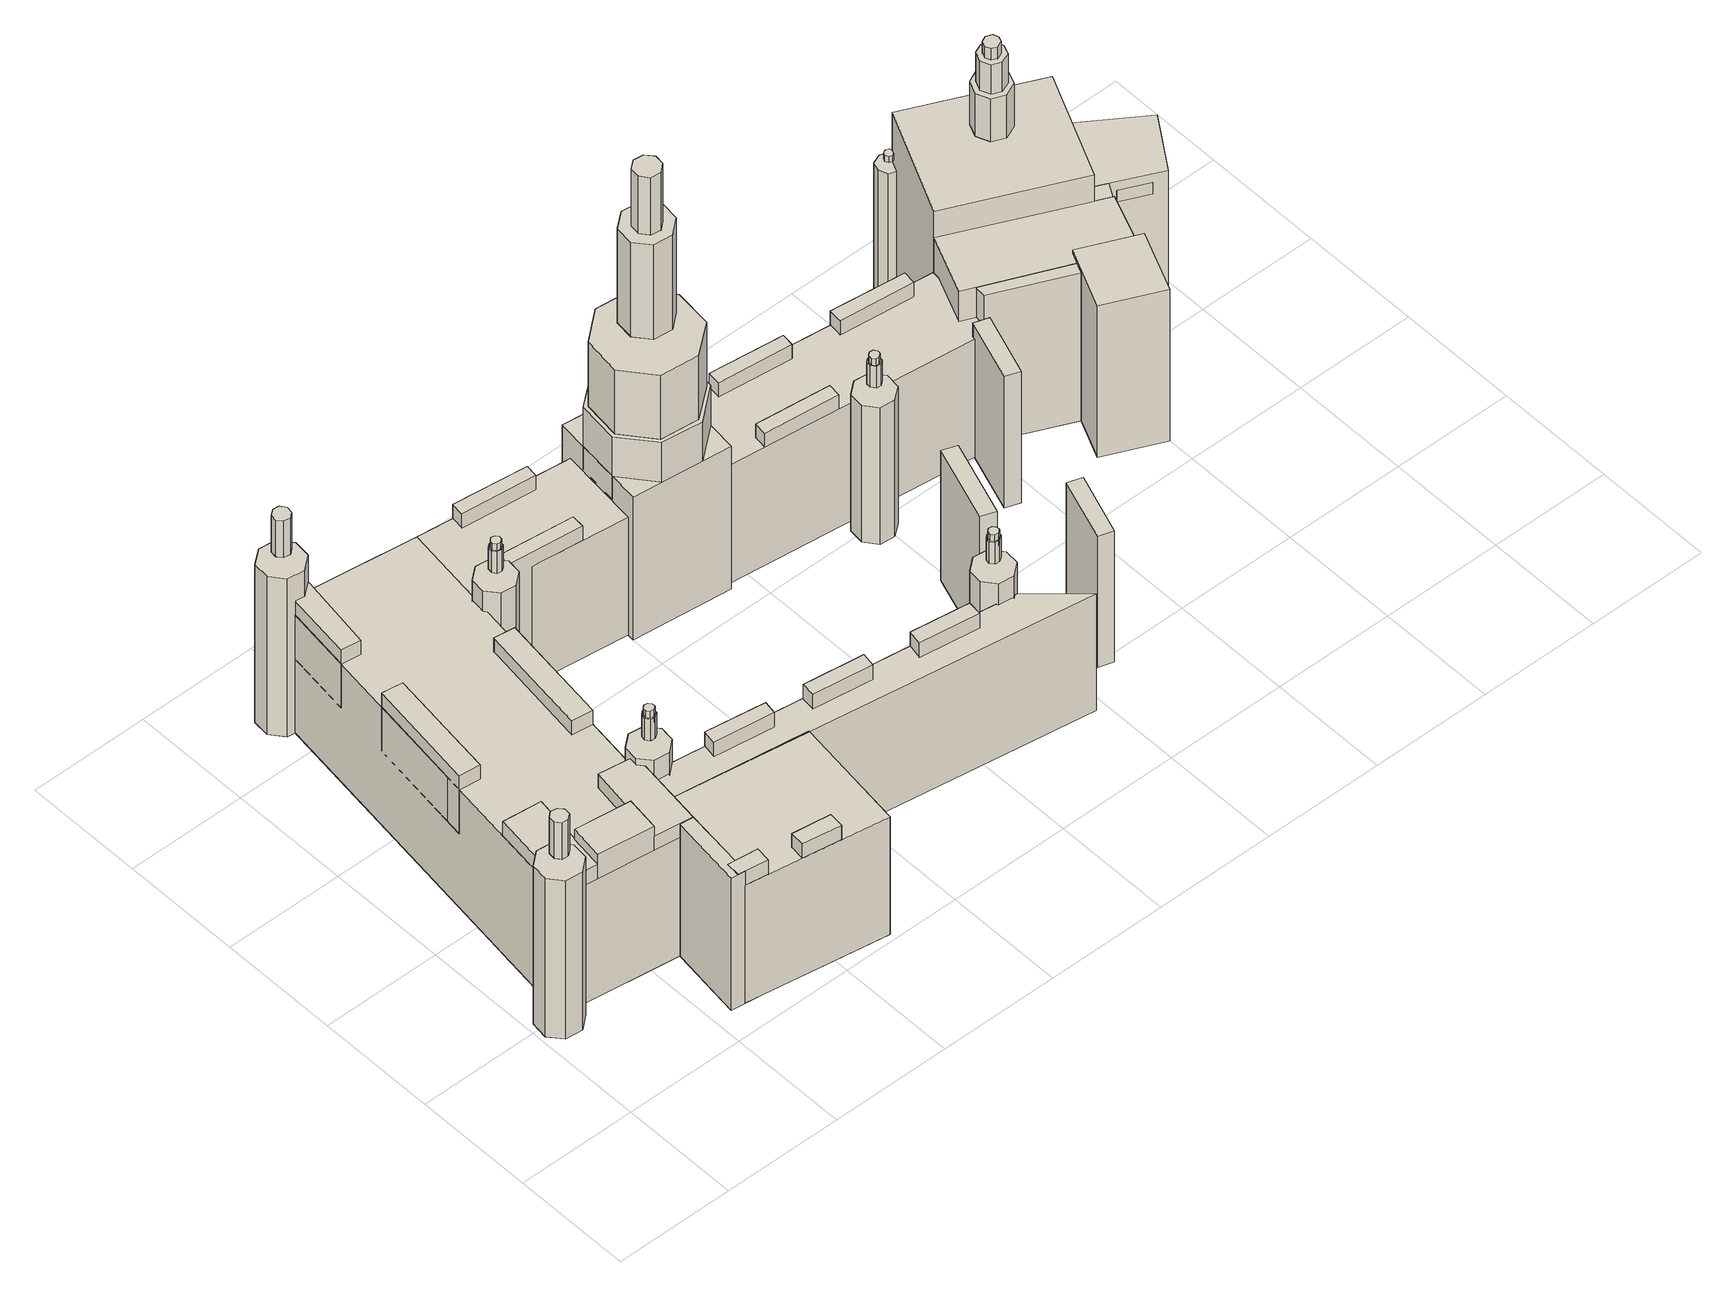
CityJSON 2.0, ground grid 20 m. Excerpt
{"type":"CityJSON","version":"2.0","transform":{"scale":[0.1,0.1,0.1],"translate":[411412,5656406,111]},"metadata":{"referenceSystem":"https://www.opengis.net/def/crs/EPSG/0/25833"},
"CityObjects":{
"building1":{"type":"Building","attributes":{"name":"Residenzschloss Dresdensmannsturm","Gemeindeschluessel":14612000,"Dachneigung":32.21,"Dachorientierung":7.76,"MittlereTraufHoehe":126.92,"QualitaetDacherkennung":100,"ObjektHoehe":32.31,"BodenHoehe":112.13,"Geometrietyp2DReferenz":"3000","AbsoluteHoehe":144.44,"Dachflaeche":2855.37,"measuredHeight":32.31,"function":"31001_3031","roofType":"5000","storeysAboveGround":11},"children":["building1-1","building1-2","building1-3","building1-4","building1-5","building1-6","building1-7","building1-8","building1-9","building1-10","building1-11","building1-12","building1-13","building1-14","building1-15","building1-16","building1-17","building1-18","building1-19","building1-20","building1-21","building1-22","building1-23","building1-24","building1-25","building1-26","building1-27","building1-28","building1-29","building1-30","building1-31","building1-32","building1-33","building1-34","building1-35","building1-36","building1-37","building1-38","building1-39","building1-40","building1-41","building1-42","building1-43","building1-44","building1-45","building1-46","building1-47","building1-48","building1-49","building1-50","building1-51","building1-52","building1-53","building1-54","building1-55","building1-56","building1-57","building1-58","building1-59","building1-60","building1-61","building1-62","building1-63","building1-64"],"geometry":[{"type":"Solid","lod":"1","boundaries":[[[[0,1,2,3]],[[4,5,6,7]],[[3,5,4,0]],[[2,6,5,3]],[[1,7,6,2]],[[0,4,7,1]]]]}]},
"building1-1":{"type":"BuildingPart","attributes":{"Dachneigung":5.81,"Dachorientierung":0,"MittlereTraufHoehe":137.91,"QualitaetDacherkennung":100,"BodenHoehe":112.5,"ObjektTeilHoehe":29.09,"Geometrietyp2DReferenz":"3000","AbsoluteHoehe":141.59,"Dachflaeche":72.19,"measuredHeight":29.09,"roofType":"3700","storeysAboveGround":10},"parents":["building1"],"geometry":[{"type":"Solid","lod":"1","boundaries":[[[[8,9,10,11,12,13,14,15]],[[16,17,18,19,20,21,22,23]],[[15,17,16,8]],[[14,18,17,15]],[[13,19,18,14]],[[12,20,19,13]],[[11,21,20,12]],[[10,22,21,11]],[[9,23,22,10]],[[8,16,23,9]]]]}]},
"building1-2":{"type":"BuildingPart","attributes":{"Dachneigung":42.74,"Dachorientierung":0,"MittlereTraufHoehe":138.9,"QualitaetDacherkennung":100,"BodenHoehe":138.15,"ObjektTeilHoehe":1.47,"Geometrietyp2DReferenz":"3000","AbsoluteHoehe":139.62,"Dachflaeche":2.16,"measuredHeight":1.47,"roofType":"3500","storeysAboveGround":1},"parents":["building1"],"geometry":[{"type":"Solid","lod":"1","boundaries":[[[[24,25,26,27,28,29,30,31]],[[32,33,34,35,36,37,38,39]],[[31,33,32,24]],[[30,34,33,31]],[[29,35,34,30]],[[28,36,35,29]],[[27,37,36,28]],[[26,38,37,27]],[[25,39,38,26]],[[24,32,39,25]]]]}]},
"building1-3":{"type":"BuildingPart","attributes":{"Dachneigung":35.09,"Dachorientierung":-55.31,"MittlereTraufHoehe":136.72,"QualitaetDacherkennung":100,"BodenHoehe":112.15,"ObjektTeilHoehe":32.26,"Geometrietyp2DReferenz":"3000","AbsoluteHoehe":144.41,"Dachflaeche":292.29,"measuredHeight":32.26,"roofType":"5000","storeysAboveGround":11},"parents":["building1"],"geometry":[{"type":"Solid","lod":"1","boundaries":[[[[40,41,42,43]],[[44,45,46,47]],[[43,45,44,40]],[[42,46,45,43]],[[41,47,46,42]],[[40,44,47,41]]]]}]},
"building1-4":{"type":"BuildingPart","attributes":{"Dachneigung":21.29,"Dachorientierung":-83.11,"MittlereTraufHoehe":126.92,"QualitaetDacherkennung":100,"BodenHoehe":112.14,"ObjektTeilHoehe":32.3,"Geometrietyp2DReferenz":"3000","AbsoluteHoehe":144.44,"Dachflaeche":1661.81,"measuredHeight":32.3,"roofType":"3100","storeysAboveGround":11},"parents":["building1"],"geometry":[{"type":"Solid","lod":"1","boundaries":[[[[48,49,50,51]],[[52,53,54,55]],[[51,53,52,48]],[[50,54,53,51]],[[49,55,54,50]],[[48,52,55,49]]]]}]},
"building1-5":{"type":"BuildingPart","attributes":{"Dachneigung":90,"Dachorientierung":0,"MittlereTraufHoehe":158.61,"QualitaetDacherkennung":100,"BodenHoehe":150.02,"ObjektTeilHoehe":8.59,"Geometrietyp2DReferenz":"3000","AbsoluteHoehe":158.61,"Dachflaeche":26.37,"measuredHeight":8.59,"roofType":"1000","storeysAboveGround":3},"parents":["building1"],"geometry":[{"type":"Solid","lod":"1","boundaries":[[[[56,57,58,59,60,61,62,63]],[[64,65,66,67,68,69,70,71]],[[63,65,64,56]],[[62,66,65,63]],[[61,67,66,62]],[[60,68,67,61]],[[59,69,68,60]],[[58,70,69,59]],[[57,71,70,58]],[[56,64,71,57]]]]}]},
"building1-6":{"type":"BuildingPart","attributes":{"Dachneigung":22.55,"Dachorientierung":0,"MittlereTraufHoehe":144.46,"QualitaetDacherkennung":100,"BodenHoehe":141.36,"ObjektTeilHoehe":5.5,"Geometrietyp2DReferenz":"3000","AbsoluteHoehe":146.86,"Dachflaeche":8.59,"measuredHeight":5.5,"roofType":"3500","storeysAboveGround":2},"parents":["building1"],"geometry":[{"type":"Solid","lod":"1","boundaries":[[[[72,73,74,75,76,77,78,79]],[[80,81,82,83,84,85,86,87]],[[79,81,80,72]],[[78,82,81,79]],[[77,83,82,78]],[[76,84,83,77]],[[75,85,84,76]],[[74,86,85,75]],[[73,87,86,74]],[[72,80,87,73]]]]}]},
"building1-7":{"type":"BuildingPart","attributes":{"Dachneigung":22.08,"Dachorientierung":-81.77,"MittlereTraufHoehe":126.92,"QualitaetDacherkennung":100,"BodenHoehe":112.17,"ObjektTeilHoehe":32.27,"Geometrietyp2DReferenz":"3000","AbsoluteHoehe":144.44,"Dachflaeche":1160.88,"measuredHeight":32.27,"roofType":"9999","storeysAboveGround":11},"parents":["building1"],"geometry":[{"type":"Solid","lod":"1","boundaries":[[[[88,89,90,91]],[[92,93,94,95]],[[91,93,92,88]],[[90,94,93,91]],[[89,95,94,90]],[[88,92,95,89]]]]}]},
"building1-8":{"type":"BuildingPart","attributes":{"Dachneigung":5.81,"Dachorientierung":0,"MittlereTraufHoehe":137.91,"QualitaetDacherkennung":100,"BodenHoehe":112.53,"ObjektTeilHoehe":29.06,"Geometrietyp2DReferenz":"3000","AbsoluteHoehe":141.59,"Dachflaeche":72.19,"measuredHeight":29.06,"roofType":"3700","storeysAboveGround":10},"parents":["building1"],"geometry":[{"type":"Solid","lod":"1","boundaries":[[[[96,97,98,99,100,101,102,103]],[[104,105,106,107,108,109,110,111]],[[103,105,104,96]],[[102,106,105,103]],[[101,107,106,102]],[[100,108,107,101]],[[99,109,108,100]],[[98,110,109,99]],[[97,111,110,98]],[[96,104,111,97]]]]}]},
"building1-9":{"type":"BuildingPart","attributes":{"Dachneigung":3.14,"Dachorientierung":0,"MittlereTraufHoehe":147.24,"QualitaetDacherkennung":100,"BodenHoehe":145.54,"ObjektTeilHoehe":12.84,"Geometrietyp2DReferenz":"3000","AbsoluteHoehe":158.38,"Dachflaeche":29,"measuredHeight":12.84,"roofType":"3700","storeysAboveGround":4},"parents":["building1"],"geometry":[{"type":"Solid","lod":"1","boundaries":[[[[112,113,114,115,116,117,118,119]],[[120,121,122,123,124,125,126,127]],[[119,121,120,112]],[[118,122,121,119]],[[117,123,122,118]],[[116,124,123,117]],[[115,125,124,116]],[[114,126,125,115]],[[113,127,126,114]],[[112,120,127,113]]]]}]},
"building1-10":{"type":"BuildingPart","attributes":{"Dachneigung":39.29,"Dachorientierung":0,"MittlereTraufHoehe":138.77,"QualitaetDacherkennung":100,"BodenHoehe":136.71,"ObjektTeilHoehe":6.15,"Geometrietyp2DReferenz":"3000","AbsoluteHoehe":142.86,"Dachflaeche":34.11,"measuredHeight":6.15,"roofType":"9999","storeysAboveGround":2},"parents":["building1"],"geometry":[{"type":"Solid","lod":"1","boundaries":[[[[128,129,130]],[[131,132,133]],[[130,132,131,128]],[[129,133,132,130]],[[128,131,133,129]]]]}]},
"building1-11":{"type":"BuildingPart","attributes":{"Dachneigung":22.57,"Dachorientierung":0,"MittlereTraufHoehe":144.46,"QualitaetDacherkennung":100,"BodenHoehe":141.36,"ObjektTeilHoehe":5.5,"Geometrietyp2DReferenz":"3000","AbsoluteHoehe":146.86,"Dachflaeche":8.59,"measuredHeight":5.5,"roofType":"3500","storeysAboveGround":2},"parents":["building1"],"geometry":[{"type":"Solid","lod":"1","boundaries":[[[[134,135,136,137,138,139,140,141]],[[142,143,144,145,146,147,148,149]],[[141,143,142,134]],[[140,144,143,141]],[[139,145,144,140]],[[138,146,145,139]],[[137,147,146,138]],[[136,148,147,137]],[[135,149,148,136]],[[134,142,149,135]]]]}]},
"building1-12":{"type":"BuildingPart","attributes":{"Dachneigung":22.57,"Dachorientierung":0,"MittlereTraufHoehe":144.46,"QualitaetDacherkennung":100,"BodenHoehe":141.36,"ObjektTeilHoehe":5.5,"Geometrietyp2DReferenz":"3000","AbsoluteHoehe":146.86,"Dachflaeche":8.59,"measuredHeight":5.5,"roofType":"3500","storeysAboveGround":2},"parents":["building1"],"geometry":[{"type":"Solid","lod":"1","boundaries":[[[[150,151,152,153,154,155,156,157]],[[158,159,160,161,162,163,164,165]],[[157,159,158,150]],[[156,160,159,157]],[[155,161,160,156]],[[154,162,161,155]],[[153,163,162,154]],[[152,164,163,153]],[[151,165,164,152]],[[150,158,165,151]]]]}]},
"building1-13":{"type":"BuildingPart","attributes":{"Dachneigung":26.35,"Dachorientierung":0,"MittlereTraufHoehe":162.5,"QualitaetDacherkennung":100,"BodenHoehe":158.61,"ObjektTeilHoehe":7.99,"Geometrietyp2DReferenz":"3000","AbsoluteHoehe":166.59,"Dachflaeche":30.73,"measuredHeight":7.99,"roofType":"3500","storeysAboveGround":3},"parents":["building1"],"geometry":[{"type":"Solid","lod":"1","boundaries":[[[[166,167,168,169,170,171,172,173]],[[174,175,176,177,178,179,180,181]],[[173,175,174,166]],[[172,176,175,173]],[[171,177,176,172]],[[170,178,177,171]],[[169,179,178,170]],[[168,180,179,169]],[[167,181,180,168]],[[166,174,181,167]]]]}]},
"building1-14":{"type":"BuildingPart","attributes":{"Dachneigung":42.74,"Dachorientierung":0,"MittlereTraufHoehe":138.9,"QualitaetDacherkennung":100,"BodenHoehe":138.15,"ObjektTeilHoehe":1.47,"Geometrietyp2DReferenz":"3000","AbsoluteHoehe":139.62,"Dachflaeche":2.16,"measuredHeight":1.47,"roofType":"3500","storeysAboveGround":1},"parents":["building1"],"geometry":[{"type":"Solid","lod":"1","boundaries":[[[[182,183,184,185,186,187,188,189]],[[190,191,192,193,194,195,196,197]],[[189,191,190,182]],[[188,192,191,189]],[[187,193,192,188]],[[186,194,193,187]],[[185,195,194,186]],[[184,196,195,185]],[[183,197,196,184]],[[182,190,197,183]]]]}]},
"building1-15":{"type":"BuildingPart","attributes":{"Dachneigung":30.16,"Dachorientierung":-81.9,"MittlereTraufHoehe":132.48,"QualitaetDacherkennung":100,"BodenHoehe":126.92,"ObjektTeilHoehe":17.53,"Geometrietyp2DReferenz":"3000","AbsoluteHoehe":144.44,"Dachflaeche":240.68,"measuredHeight":17.53,"roofType":"3100","storeysAboveGround":6},"parents":["building1"],"geometry":[{"type":"Solid","lod":"1","boundaries":[[[[198,199,200,201]],[[202,203,204,205]],[[201,203,202,198]],[[200,204,203,201]],[[199,205,204,200]],[[198,202,205,199]]]]}]},
"building1-16":{"type":"BuildingPart","attributes":{"Dachneigung":24.92,"Dachorientierung":-69.79,"MittlereTraufHoehe":132.55,"QualitaetDacherkennung":100,"BodenHoehe":112.28,"ObjektTeilHoehe":32.16,"Geometrietyp2DReferenz":"3000","AbsoluteHoehe":144.44,"Dachflaeche":138.23,"measuredHeight":32.16,"roofType":"3100","storeysAboveGround":11},"parents":["building1"],"geometry":[{"type":"Solid","lod":"1","boundaries":[[[[206,207,208,209]],[[210,211,212,213]],[[209,211,210,206]],[[208,212,211,209]],[[207,213,212,208]],[[206,210,213,207]]]]}]},
"building1-17":{"type":"BuildingPart","attributes":{"Dachneigung":21.31,"Dachorientierung":-83.11,"MittlereTraufHoehe":126.92,"QualitaetDacherkennung":100,"BodenHoehe":112.19,"ObjektTeilHoehe":32.25,"Geometrietyp2DReferenz":"3000","AbsoluteHoehe":144.44,"Dachflaeche":1184.16,"measuredHeight":32.25,"roofType":"3100","storeysAboveGround":11},"parents":["building1"],"geometry":[{"type":"Solid","lod":"1","boundaries":[[[[0,214,215,216]],[[217,218,219,220]],[[216,218,217,0]],[[215,219,218,216]],[[214,220,219,215]],[[0,217,220,214]]]]}]},
"building1-18":{"type":"BuildingPart","attributes":{"Dachneigung":12.22,"Dachorientierung":7.91,"MittlereTraufHoehe":132.48,"QualitaetDacherkennung":100,"BodenHoehe":112.14,"ObjektTeilHoehe":32.3,"Geometrietyp2DReferenz":"3000","AbsoluteHoehe":144.44,"Dachflaeche":116.6,"measuredHeight":32.3,"roofType":"3100","storeysAboveGround":11},"parents":["building1"],"geometry":[{"type":"Solid","lod":"1","boundaries":[[[[221,222,223,224]],[[225,226,227,228]],[[224,226,225,221]],[[223,227,226,224]],[[222,228,227,223]],[[221,225,228,222]]]]}]},
"building1-19":{"type":"BuildingPart","attributes":{"Dachneigung":6.52,"Dachorientierung":0,"MittlereTraufHoehe":157.16,"QualitaetDacherkennung":100,"BodenHoehe":148.55,"ObjektTeilHoehe":16.82,"Geometrietyp2DReferenz":"3000","AbsoluteHoehe":165.37,"Dachflaeche":417.18,"measuredHeight":16.82,"roofType":"3700","storeysAboveGround":6},"parents":["building1"],"geometry":[{"type":"Solid","lod":"1","boundaries":[[[[229,230,231,232,233,234,235,236]],[[237,238,239,240,241,242,243,244]],[[236,238,237,229]],[[235,239,238,236]],[[234,240,239,235]],[[233,241,240,234]],[[232,242,241,233]],[[231,243,242,232]],[[230,244,243,231]],[[229,237,244,230]]]]}]},
"building1-20":{"type":"BuildingPart","attributes":{"Dachneigung":8.78,"Dachorientierung":0,"MittlereTraufHoehe":144.46,"QualitaetDacherkennung":100,"BodenHoehe":144.46,"ObjektTeilHoehe":5,"Geometrietyp2DReferenz":"3000","AbsoluteHoehe":149.46,"Dachflaeche":12.95,"measuredHeight":5,"roofType":"4000","storeysAboveGround":2},"parents":["building1"],"geometry":[{"type":"Solid","lod":"1","boundaries":[[[[245,246,247,248,249,250,251,252]],[[253,254,255,256,257,258,259,260]],[[252,254,253,245]],[[251,255,254,252]],[[250,256,255,251]],[[249,257,256,250]],[[248,258,257,249]],[[247,259,258,248]],[[246,260,259,247]],[[245,253,260,246]]]]}]},
"building1-21":{"type":"BuildingPart","attributes":{"Dachneigung":24.98,"Dachorientierung":-171.32,"MittlereTraufHoehe":132.55,"QualitaetDacherkennung":100,"BodenHoehe":127.03,"ObjektTeilHoehe":17.41,"Geometrietyp2DReferenz":"3000","AbsoluteHoehe":144.44,"Dachflaeche":101.75,"measuredHeight":17.41,"roofType":"3100","storeysAboveGround":6},"parents":["building1"],"geometry":[{"type":"Solid","lod":"1","boundaries":[[[[261,262,263,264]],[[265,266,267,268]],[[264,266,265,261]],[[263,267,266,264]],[[262,268,267,263]],[[261,265,268,262]]]]}]},
"building1-22":{"type":"BuildingPart","attributes":{"Dachneigung":34.66,"Dachorientierung":0,"MittlereTraufHoehe":141.18,"QualitaetDacherkennung":100,"BodenHoehe":136.72,"ObjektTeilHoehe":13.36,"Geometrietyp2DReferenz":"3000","AbsoluteHoehe":150.08,"Dachflaeche":104.15,"measuredHeight":13.36,"roofType":"9999","storeysAboveGround":4},"parents":["building1"],"geometry":[{"type":"Solid","lod":"1","boundaries":[[[[269,270,271]],[[272,273,274]],[[271,273,272,269]],[[270,274,273,271]],[[269,272,274,270]]]]}]},
"building1-23":{"type":"BuildingPart","attributes":{"Dachneigung":5.36,"Dachorientierung":0,"MittlereTraufHoehe":141.39,"QualitaetDacherkennung":100,"BodenHoehe":112.05,"ObjektTeilHoehe":33.82,"Geometrietyp2DReferenz":"3000","AbsoluteHoehe":145.87,"Dachflaeche":96.58,"measuredHeight":33.82,"roofType":"3700","storeysAboveGround":11},"parents":["building1"],"geometry":[{"type":"Solid","lod":"1","boundaries":[[[[275,276,277,278,279,280,281,282]],[[283,284,285,286,287,288,289,290]],[[282,284,283,275]],[[281,285,284,282]],[[280,286,285,281]],[[279,287,286,280]],[[278,288,287,279]],[[277,289,288,278]],[[276,290,289,277]],[[275,283,290,276]]]]}]},
"building1-24":{"type":"BuildingPart","attributes":{"Dachneigung":24.96,"Dachorientierung":-171.84,"MittlereTraufHoehe":132.55,"QualitaetDacherkennung":100,"BodenHoehe":126.67,"ObjektTeilHoehe":17.78,"Geometrietyp2DReferenz":"3000","AbsoluteHoehe":144.44,"Dachflaeche":106.18,"measuredHeight":17.78,"roofType":"3100","storeysAboveGround":6},"parents":["building1"],"geometry":[{"type":"Solid","lod":"1","boundaries":[[[[291,292,293,294]],[[295,296,297,298]],[[294,296,295,291]],[[293,297,296,294]],[[292,298,297,293]],[[291,295,298,292]]]]}]},
"building1-25":{"type":"BuildingPart","attributes":{"Dachneigung":25.61,"Dachorientierung":0,"MittlereTraufHoehe":136.72,"QualitaetDacherkennung":100,"BodenHoehe":111.93,"ObjektTeilHoehe":45.2,"Geometrietyp2DReferenz":"3000","AbsoluteHoehe":157.13,"Dachflaeche":982.29,"measuredHeight":45.2,"roofType":"3500","storeysAboveGround":15},"parents":["building1"],"geometry":[{"type":"Solid","lod":"1","boundaries":[[[[299,300,301,302]],[[303,304,305,306]],[[302,304,303,299]],[[301,305,304,302]],[[300,306,305,301]],[[299,303,306,300]]]]}]},
"building1-26":{"type":"BuildingPart","attributes":{"Dachneigung":35.86,"Dachorientierung":0,"MittlereTraufHoehe":138.31,"QualitaetDacherkennung":100,"BodenHoehe":136.72,"ObjektTeilHoehe":4.76,"Geometrietyp2DReferenz":"3000","AbsoluteHoehe":141.48,"Dachflaeche":15.74,"measuredHeight":4.76,"roofType":"9999","storeysAboveGround":2},"parents":["building1"],"geometry":[{"type":"Solid","lod":"1","boundaries":[[[[307,308,309]],[[310,311,312]],[[309,311,310,307]],[[308,312,311,309]],[[307,310,312,308]]]]}]},
"building1-27":{"type":"BuildingPart","attributes":{"Dachneigung":22.27,"Dachorientierung":0,"MittlereTraufHoehe":136.72,"QualitaetDacherkennung":100,"BodenHoehe":112.12,"ObjektTeilHoehe":34.56,"Geometrietyp2DReferenz":"3000","AbsoluteHoehe":146.67,"Dachflaeche":844.2,"measuredHeight":34.56,"roofType":"9999","storeysAboveGround":12},"parents":["building1"],"geometry":[{"type":"Solid","lod":"1","boundaries":[[[[313,314,315,316]],[[317,318,319,320]],[[316,318,317,313]],[[315,319,318,316]],[[314,320,319,315]],[[313,317,320,314]]]]}]},
"building1-28":{"type":"BuildingPart","attributes":{"Dachneigung":4.38,"Dachorientierung":0,"MittlereTraufHoehe":181.13,"QualitaetDacherkennung":100,"BodenHoehe":181.13,"ObjektTeilHoehe":26.75,"Geometrietyp2DReferenz":"3000","AbsoluteHoehe":207.88,"Dachflaeche":182.05,"measuredHeight":26.75,"roofType":"4000","storeysAboveGround":9},"parents":["building1"],"geometry":[{"type":"Solid","lod":"1","boundaries":[[[[321,322,323,324,325,326,327,328]],[[329,330,331,332,333,334,335,336]],[[328,330,329,321]],[[327,331,330,328]],[[326,332,331,327]],[[325,333,332,326]],[[324,334,333,325]],[[323,335,334,324]],[[322,336,335,323]],[[321,329,336,322]]]]}]},
"building1-29":{"type":"BuildingPart","attributes":{"Dachneigung":38.42,"Dachorientierung":98.1,"MittlereTraufHoehe":132.48,"QualitaetDacherkennung":100,"BodenHoehe":126.92,"ObjektTeilHoehe":17.53,"Geometrietyp2DReferenz":"3000","AbsoluteHoehe":144.44,"Dachflaeche":221.97,"measuredHeight":17.53,"roofType":"3100","storeysAboveGround":6},"parents":["building1"],"geometry":[{"type":"Solid","lod":"1","boundaries":[[[[337,338,339,340]],[[341,342,343,344]],[[340,342,341,337]],[[339,343,342,340]],[[338,344,343,339]],[[337,341,344,338]]]]}]},
"building1-30":{"type":"BuildingPart","attributes":{"Dachneigung":31.46,"Dachorientierung":0,"MittlereTraufHoehe":138.19,"QualitaetDacherkennung":100,"BodenHoehe":136.57,"ObjektTeilHoehe":4.56,"Geometrietyp2DReferenz":"3000","AbsoluteHoehe":141.12,"Dachflaeche":18.69,"measuredHeight":4.56,"roofType":"9999","storeysAboveGround":2},"parents":["building1"],"geometry":[{"type":"Solid","lod":"1","boundaries":[[[[345,346,347]],[[348,349,350]],[[347,349,348,345]],[[346,350,349,347]],[[345,348,350,346]]]]}]},
"building1-31":{"type":"BuildingPart","attributes":{"Dachneigung":27.52,"Dachorientierung":7.8,"MittlereTraufHoehe":132.55,"QualitaetDacherkennung":100,"BodenHoehe":112.35,"ObjektTeilHoehe":32.09,"Geometrietyp2DReferenz":"3000","AbsoluteHoehe":144.44,"Dachflaeche":121.38,"measuredHeight":32.09,"roofType":"3100","storeysAboveGround":11},"parents":["building1"],"geometry":[{"type":"Solid","lod":"1","boundaries":[[[[351,352,353,354]],[[355,356,357,358]],[[354,356,355,351]],[[353,357,356,354]],[[352,358,357,353]],[[351,355,358,352]]]]}]},
"building1-32":{"type":"BuildingPart","attributes":{"Dachneigung":36.71,"Dachorientierung":26.13,"MittlereTraufHoehe":136.72,"QualitaetDacherkennung":100,"BodenHoehe":112.19,"ObjektTeilHoehe":34.47,"Geometrietyp2DReferenz":"3000","AbsoluteHoehe":146.66,"Dachflaeche":96.2,"measuredHeight":34.47,"roofType":"3100","storeysAboveGround":11},"parents":["building1"],"geometry":[{"type":"Solid","lod":"1","boundaries":[[[[359,360,361,362]],[[363,364,365,366]],[[362,364,363,359]],[[361,365,364,362]],[[360,366,365,361]],[[359,363,366,360]]]]}]},
"building1-33":{"type":"BuildingPart","attributes":{"Dachneigung":24.95,"Dachorientierung":-171.32,"MittlereTraufHoehe":132.55,"QualitaetDacherkennung":100,"BodenHoehe":112.61,"ObjektTeilHoehe":31.84,"Geometrietyp2DReferenz":"3000","AbsoluteHoehe":144.44,"Dachflaeche":103.06,"measuredHeight":31.84,"roofType":"3100","storeysAboveGround":11},"parents":["building1"],"geometry":[{"type":"Solid","lod":"1","boundaries":[[[[367,368,369,370]],[[371,372,373,374]],[[370,372,371,367]],[[369,373,372,370]],[[368,374,373,369]],[[367,371,374,368]]]]}]},
"building1-34":{"type":"BuildingPart","attributes":{"Dachneigung":30.61,"Dachorientierung":-171.31,"MittlereTraufHoehe":136.48,"QualitaetDacherkennung":100,"BodenHoehe":112.09,"ObjektTeilHoehe":32.35,"Geometrietyp2DReferenz":"3000","AbsoluteHoehe":144.44,"Dachflaeche":119.28,"measuredHeight":32.35,"roofType":"3100","storeysAboveGround":11},"parents":["building1"],"geometry":[{"type":"Solid","lod":"1","boundaries":[[[[375,376,377,378]],[[379,380,381,382]],[[378,380,379,375]],[[377,381,380,378]],[[376,382,381,377]],[[375,379,382,376]]]]}]},
"building1-35":{"type":"BuildingPart","attributes":{"Dachneigung":27.53,"Dachorientierung":-172.2,"MittlereTraufHoehe":132.55,"QualitaetDacherkennung":100,"BodenHoehe":112.17,"ObjektTeilHoehe":32.28,"Geometrietyp2DReferenz":"3000","AbsoluteHoehe":144.44,"Dachflaeche":121.44,"measuredHeight":32.28,"roofType":"3100","storeysAboveGround":11},"parents":["building1"],"geometry":[{"type":"Solid","lod":"1","boundaries":[[[[383,384,385,386]],[[387,388,389,390]],[[386,388,387,383]],[[385,389,388,386]],[[384,390,389,385]],[[383,387,390,384]]]]}]},
"building1-36":{"type":"BuildingPart","attributes":{"Dachneigung":8.77,"Dachorientierung":0,"MittlereTraufHoehe":144.46,"QualitaetDacherkennung":100,"BodenHoehe":144.46,"ObjektTeilHoehe":5,"Geometrietyp2DReferenz":"3000","AbsoluteHoehe":149.46,"Dachflaeche":12.95,"measuredHeight":5,"roofType":"4000","storeysAboveGround":2},"parents":["building1"],"geometry":[{"type":"Solid","lod":"1","boundaries":[[[[391,392,393,394,395,396,397,398]],[[399,400,401,402,403,404,405,406]],[[398,400,399,391]],[[397,401,400,398]],[[396,402,401,397]],[[395,403,402,396]],[[394,404,403,395]],[[393,405,404,394]],[[392,406,405,393]],[[391,399,406,392]]]]}]},
"building1-37":{"type":"BuildingPart","attributes":{"Dachneigung":42.25,"Dachorientierung":0,"MittlereTraufHoehe":135.97,"QualitaetDacherkennung":100,"BodenHoehe":112.13,"ObjektTeilHoehe":33.02,"Geometrietyp2DReferenz":"3000","AbsoluteHoehe":145.16,"Dachflaeche":415.4,"measuredHeight":33.02,"roofType":"3500","storeysAboveGround":11},"parents":["building1"],"geometry":[{"type":"Solid","lod":"1","boundaries":[[[[407,408,409,410]],[[411,412,413,414]],[[410,412,411,407]],[[409,413,412,410]],[[408,414,413,409]],[[407,411,414,408]]]]}]},
"building1-38":{"type":"BuildingPart","attributes":{"Dachneigung":8.78,"Dachorientierung":0,"MittlereTraufHoehe":144.46,"QualitaetDacherkennung":100,"BodenHoehe":144.46,"ObjektTeilHoehe":5,"Geometrietyp2DReferenz":"3000","AbsoluteHoehe":149.46,"Dachflaeche":12.95,"measuredHeight":5,"roofType":"4000","storeysAboveGround":2},"parents":["building1"],"geometry":[{"type":"Solid","lod":"1","boundaries":[[[[415,416,417,418,419,420,421,422]],[[423,424,425,426,427,428,429,430]],[[422,424,423,415]],[[421,425,424,422]],[[420,426,425,421]],[[419,427,426,420]],[[418,428,427,419]],[[417,429,428,418]],[[416,430,429,417]],[[415,423,430,416]]]]}]},
"building1-39":{"type":"BuildingPart","attributes":{"Dachneigung":30.72,"Dachorientierung":98.1,"MittlereTraufHoehe":132.48,"QualitaetDacherkennung":100,"BodenHoehe":112.09,"ObjektTeilHoehe":32.35,"Geometrietyp2DReferenz":"3000","AbsoluteHoehe":144.44,"Dachflaeche":242.62,"measuredHeight":32.35,"roofType":"3100","storeysAboveGround":11},"parents":["building1"],"geometry":[{"type":"Solid","lod":"1","boundaries":[[[[431,432,433,434]],[[379,6,435,436]],[[434,6,379,431]],[[433,435,6,434]],[[432,436,435,433]],[[431,379,436,432]]]]}]},
"building1-40":{"type":"BuildingPart","attributes":{"Dachneigung":31.74,"Dachorientierung":0,"MittlereTraufHoehe":138.25,"QualitaetDacherkennung":100,"BodenHoehe":112.22,"ObjektTeilHoehe":34.45,"Geometrietyp2DReferenz":"3000","AbsoluteHoehe":146.66,"Dachflaeche":215.66,"measuredHeight":34.45,"roofType":"3500","storeysAboveGround":11},"parents":["building1"],"geometry":[{"type":"Solid","lod":"1","boundaries":[[[[437,438,439,440]],[[441,442,443,444]],[[440,442,441,437]],[[439,443,442,440]],[[438,444,443,439]],[[437,441,444,438]]]]}]},
"building1-41":{"type":"BuildingPart","attributes":{"Dachneigung":7.01,"Dachorientierung":0,"MittlereTraufHoehe":166.13,"QualitaetDacherkennung":100,"BodenHoehe":164.15,"ObjektTeilHoehe":3.39,"Geometrietyp2DReferenz":"3000","AbsoluteHoehe":167.54,"Dachflaeche":10.88,"measuredHeight":3.39,"roofType":"3700","storeysAboveGround":1},"parents":["building1"],"geometry":[{"type":"Solid","lod":"1","boundaries":[[[[445,446,447,448,449,450,451,452]],[[453,454,455,456,457,458,459,460]],[[452,454,453,445]],[[451,455,454,452]],[[450,456,455,451]],[[449,457,456,450]],[[448,458,457,449]],[[447,459,458,448]],[[446,460,459,447]],[[445,453,460,446]]]]}]},
"building1-42":{"type":"BuildingPart","attributes":{"Dachneigung":5.36,"Dachorientierung":0,"MittlereTraufHoehe":141.39,"QualitaetDacherkennung":100,"BodenHoehe":112.03,"ObjektTeilHoehe":33.84,"Geometrietyp2DReferenz":"3000","AbsoluteHoehe":145.87,"Dachflaeche":96.58,"measuredHeight":33.84,"roofType":"3700","storeysAboveGround":11},"parents":["building1"],"geometry":[{"type":"Solid","lod":"1","boundaries":[[[[461,462,463,464,465,466,467,468]],[[469,470,471,472,473,474,475,476]],[[468,470,469,461]],[[467,471,470,468]],[[466,472,471,467]],[[465,473,472,466]],[[464,474,473,465]],[[463,475,474,464]],[[462,476,475,463]],[[461,469,476,462]]]]}]},
"building1-43":{"type":"BuildingPart","attributes":{"Dachneigung":3.15,"Dachorientierung":0,"MittlereTraufHoehe":147.24,"QualitaetDacherkennung":100,"BodenHoehe":145.54,"ObjektTeilHoehe":12.84,"Geometrietyp2DReferenz":"3000","AbsoluteHoehe":158.38,"Dachflaeche":29,"measuredHeight":12.84,"roofType":"3700","storeysAboveGround":4},"parents":["building1"],"geometry":[{"type":"Solid","lod":"1","boundaries":[[[[477,478,479,480,481,482,483,484]],[[485,486,487,488,489,490,491,492]],[[484,486,485,477]],[[483,487,486,484]],[[482,488,487,483]],[[481,489,488,482]],[[480,490,489,481]],[[479,491,490,480]],[[478,492,491,479]],[[477,485,492,478]]]]}]},
"building1-44":{"type":"BuildingPart","attributes":{"Dachneigung":5.8,"Dachorientierung":0,"MittlereTraufHoehe":137.91,"QualitaetDacherkennung":100,"BodenHoehe":112.11,"ObjektTeilHoehe":29.48,"Geometrietyp2DReferenz":"3000","AbsoluteHoehe":141.59,"Dachflaeche":72.19,"measuredHeight":29.48,"roofType":"3700","storeysAboveGround":10},"parents":["building1"],"geometry":[{"type":"Solid","lod":"1","boundaries":[[[[493,494,495,496,497,498,499,500]],[[501,502,503,504,505,506,507,508]],[[500,502,501,493]],[[499,503,502,500]],[[498,504,503,499]],[[497,505,504,498]],[[496,506,505,497]],[[495,507,506,496]],[[494,508,507,495]],[[493,501,508,494]]]]}]},
"building1-45":{"type":"BuildingPart","attributes":{"Dachneigung":30.69,"Dachorientierung":110.21,"MittlereTraufHoehe":132.55,"QualitaetDacherkennung":100,"BodenHoehe":112.48,"ObjektTeilHoehe":31.96,"Geometrietyp2DReferenz":"3000","AbsoluteHoehe":144.44,"Dachflaeche":144.68,"measuredHeight":31.96,"roofType":"3100","storeysAboveGround":11},"parents":["building1"],"geometry":[{"type":"Solid","lod":"1","boundaries":[[[[509,510,511,512]],[[513,514,515,516]],[[512,514,513,509]],[[511,515,514,512]],[[510,516,515,511]],[[509,513,516,510]]]]}]},
"building1-46":{"type":"BuildingPart","attributes":{"Dachneigung":5.81,"Dachorientierung":0,"MittlereTraufHoehe":137.91,"QualitaetDacherkennung":100,"BodenHoehe":112.71,"ObjektTeilHoehe":28.89,"Geometrietyp2DReferenz":"3000","AbsoluteHoehe":141.59,"Dachflaeche":72.19,"measuredHeight":28.89,"roofType":"3700","storeysAboveGround":10},"parents":["building1"],"geometry":[{"type":"Solid","lod":"1","boundaries":[[[[517,518,519,520,521,522,523,524]],[[525,526,527,528,529,530,531,532]],[[524,526,525,517]],[[523,527,526,524]],[[522,528,527,523]],[[521,529,528,522]],[[520,530,529,521]],[[519,531,530,520]],[[518,532,531,519]],[[517,525,532,518]]]]}]},
"building1-47":{"type":"BuildingPart","attributes":{"Dachneigung":38.42,"Dachorientierung":-81.9,"MittlereTraufHoehe":132.48,"QualitaetDacherkennung":100,"BodenHoehe":126.92,"ObjektTeilHoehe":17.53,"Geometrietyp2DReferenz":"3000","AbsoluteHoehe":144.44,"Dachflaeche":221.97,"measuredHeight":17.53,"roofType":"3100","storeysAboveGround":6},"parents":["building1"],"geometry":[{"type":"Solid","lod":"1","boundaries":[[[[533,534,535,536]],[[537,538,539,540]],[[536,538,537,533]],[[535,539,538,536]],[[534,540,539,535]],[[533,537,540,534]]]]}]},
"building1-48":{"type":"BuildingPart","attributes":{"Dachneigung":30.23,"Dachorientierung":98.1,"MittlereTraufHoehe":132.48,"QualitaetDacherkennung":100,"BodenHoehe":126.92,"ObjektTeilHoehe":17.53,"Geometrietyp2DReferenz":"3000","AbsoluteHoehe":144.44,"Dachflaeche":199.86,"measuredHeight":17.53,"roofType":"3100","storeysAboveGround":6},"parents":["building1"],"geometry":[{"type":"Solid","lod":"1","boundaries":[[[[541,542,543,544]],[[545,546,547,548]],[[544,546,545,541]],[[543,547,546,544]],[[542,548,547,543]],[[541,545,548,542]]]]}]},
"building1-49":{"type":"BuildingPart","attributes":{"Dachneigung":90,"Dachorientierung":0,"MittlereTraufHoehe":126.92,"QualitaetDacherkennung":100,"BodenHoehe":112.45,"ObjektTeilHoehe":14.46,"Geometrietyp2DReferenz":"3000","AbsoluteHoehe":126.92,"Dachflaeche":5.22,"measuredHeight":14.46,"roofType":"1000","storeysAboveGround":5},"parents":["building1"],"geometry":[{"type":"Solid","lod":"1","boundaries":[[[[549,550,551,552]],[[553,23,22,554]],[[552,23,553,549]],[[551,22,23,552]],[[550,554,22,551]],[[549,553,554,550]]]]}]},
"building1-50":{"type":"BuildingPart","attributes":{"Dachneigung":43.86,"Dachorientierung":0,"MittlereTraufHoehe":181.13,"QualitaetDacherkennung":100,"BodenHoehe":164.23,"ObjektTeilHoehe":20.91,"Geometrietyp2DReferenz":"3000","AbsoluteHoehe":185.14,"Dachflaeche":71.11,"measuredHeight":20.91,"roofType":"3500","storeysAboveGround":7},"parents":["building1"],"geometry":[{"type":"Solid","lod":"1","boundaries":[[[[555,556,557,558,559,560,561,562]],[[563,564,565,566,567,568,569,570]],[[562,564,563,555]],[[561,565,564,562]],[[560,566,565,561]],[[559,567,566,560]],[[558,568,567,559]],[[557,569,568,558]],[[556,570,569,557]],[[555,563,570,556]]]]}]},
"building1-51":{"type":"BuildingPart","attributes":{"Dachneigung":15.03,"Dachorientierung":7.91,"MittlereTraufHoehe":132.48,"QualitaetDacherkennung":100,"BodenHoehe":127,"ObjektTeilHoehe":17.45,"Geometrietyp2DReferenz":"3000","AbsoluteHoehe":144.44,"Dachflaeche":118.22,"measuredHeight":17.45,"roofType":"3100","storeysAboveGround":6},"parents":["building1"],"geometry":[{"type":"Solid","lod":"1","boundaries":[[[[571,572,573,574]],[[575,576,577,578]],[[574,576,575,571]],[[573,577,576,574]],[[572,578,577,573]],[[571,575,578,572]]]]}]},
"building1-52":{"type":"BuildingPart","attributes":{"Dachneigung":24.92,"Dachorientierung":-69.79,"MittlereTraufHoehe":132.55,"QualitaetDacherkennung":100,"BodenHoehe":112.23,"ObjektTeilHoehe":32.22,"Geometrietyp2DReferenz":"3000","AbsoluteHoehe":144.44,"Dachflaeche":138.23,"measuredHeight":32.22,"roofType":"3100","storeysAboveGround":11},"parents":["building1"],"geometry":[{"type":"Solid","lod":"1","boundaries":[[[[579,580,581,582]],[[583,584,585,586]],[[582,584,583,579]],[[581,585,584,582]],[[580,586,585,581]],[[579,583,586,580]]]]}]},
"building1-53":{"type":"BuildingPart","attributes":{"Dachneigung":18.23,"Dachorientierung":0,"MittlereTraufHoehe":135.68,"QualitaetDacherkennung":100,"BodenHoehe":112.44,"ObjektTeilHoehe":32,"Geometrietyp2DReferenz":"3000","AbsoluteHoehe":144.44,"Dachflaeche":1226.95,"measuredHeight":32,"roofType":"2100","storeysAboveGround":11},"parents":["building1"],"geometry":[{"type":"Solid","lod":"1","boundaries":[[[[587,588,589,88]],[[590,591,592,593]],[[88,591,590,587]],[[589,592,591,88]],[[588,593,592,589]],[[587,590,593,588]]]]}]},
"building1-54":{"type":"BuildingPart","attributes":{"Dachneigung":7.01,"Dachorientierung":0,"MittlereTraufHoehe":136.14,"QualitaetDacherkennung":100,"BodenHoehe":112.01,"ObjektTeilHoehe":26.29,"Geometrietyp2DReferenz":"3000","AbsoluteHoehe":138.3,"Dachflaeche":25.36,"measuredHeight":26.29,"roofType":"3700","storeysAboveGround":9},"parents":["building1"],"geometry":[{"type":"Solid","lod":"1","boundaries":[[[[594,595,596,597,598,599,600,601]],[[602,603,604,605,606,607,608,609]],[[601,603,602,594]],[[600,604,603,601]],[[599,605,604,600]],[[598,606,605,599]],[[597,607,606,598]],[[596,608,607,597]],[[595,609,608,596]],[[594,602,609,595]]]]}]},
"building1-55":{"type":"BuildingPart","attributes":{"Dachneigung":90,"Dachorientierung":0,"MittlereTraufHoehe":148.55,"QualitaetDacherkennung":100,"BodenHoehe":136.02,"ObjektTeilHoehe":12.53,"Geometrietyp2DReferenz":"3000","AbsoluteHoehe":148.55,"Dachflaeche":228.17,"measuredHeight":12.53,"roofType":"1000","storeysAboveGround":4},"parents":["building1"],"geometry":[{"type":"Solid","lod":"1","boundaries":[[[[610,611,612,613,614,615,616,617]],[[618,619,620,621,622,623,624,625]],[[617,619,618,610]],[[616,620,619,617]],[[615,621,620,616]],[[614,622,621,615]],[[613,623,622,614]],[[612,624,623,613]],[[611,625,624,612]],[[610,618,625,611]]]]}]},
"building1-56":{"type":"BuildingPart","attributes":{"Dachneigung":27.53,"Dachorientierung":-172.2,"MittlereTraufHoehe":132.55,"QualitaetDacherkennung":100,"BodenHoehe":112.1,"ObjektTeilHoehe":32.34,"Geometrietyp2DReferenz":"3000","AbsoluteHoehe":144.44,"Dachflaeche":121.44,"measuredHeight":32.34,"roofType":"3100","storeysAboveGround":11},"parents":["building1"],"geometry":[{"type":"Solid","lod":"1","boundaries":[[[[626,627,628,629]],[[630,631,632,633]],[[629,631,630,626]],[[628,632,631,629]],[[627,633,632,628]],[[626,630,633,627]]]]}]},
"building1-57":{"type":"BuildingPart","attributes":{"Dachneigung":7,"Dachorientierung":0,"MittlereTraufHoehe":136.14,"QualitaetDacherkennung":100,"BodenHoehe":111.89,"ObjektTeilHoehe":26.41,"Geometrietyp2DReferenz":"3000","AbsoluteHoehe":138.3,"Dachflaeche":25.36,"measuredHeight":26.41,"roofType":"3700","storeysAboveGround":9},"parents":["building1"],"geometry":[{"type":"Solid","lod":"1","boundaries":[[[[634,635,636,637,638,639,640,641]],[[642,643,644,645,646,647,648,649]],[[641,643,642,634]],[[640,644,643,641]],[[639,645,644,640]],[[638,646,645,639]],[[637,647,646,638]],[[636,648,647,637]],[[635,649,648,636]],[[634,642,649,635]]]]}]},
"building1-58":{"type":"BuildingPart","attributes":{"Dachneigung":8.77,"Dachorientierung":0,"MittlereTraufHoehe":144.46,"QualitaetDacherkennung":100,"BodenHoehe":144.46,"ObjektTeilHoehe":5,"Geometrietyp2DReferenz":"3000","AbsoluteHoehe":149.46,"Dachflaeche":12.95,"measuredHeight":5,"roofType":"4000","storeysAboveGround":2},"parents":["building1"],"geometry":[{"type":"Solid","lod":"1","boundaries":[[[[650,651,652,653,654,655,656,657]],[[658,659,660,661,662,663,664,665]],[[657,659,658,650]],[[656,660,659,657]],[[655,661,660,656]],[[654,662,661,655]],[[653,663,662,654]],[[652,664,663,653]],[[651,665,664,652]],[[650,658,665,651]]]]}]},
"building1-59":{"type":"BuildingPart","attributes":{"Dachneigung":27.54,"Dachorientierung":-172.2,"MittlereTraufHoehe":132.55,"QualitaetDacherkennung":100,"BodenHoehe":126.93,"ObjektTeilHoehe":17.52,"Geometrietyp2DReferenz":"3000","AbsoluteHoehe":144.44,"Dachflaeche":121.44,"measuredHeight":17.52,"roofType":"3100","storeysAboveGround":6},"parents":["building1"],"geometry":[{"type":"Solid","lod":"1","boundaries":[[[[666,667,668,669]],[[670,671,672,673]],[[669,671,670,666]],[[668,672,671,669]],[[667,673,672,668]],[[666,670,673,667]]]]}]},
"building1-60":{"type":"BuildingPart","attributes":{"Dachneigung":27.53,"Dachorientierung":7.8,"MittlereTraufHoehe":132.55,"QualitaetDacherkennung":100,"BodenHoehe":112.1,"ObjektTeilHoehe":32.34,"Geometrietyp2DReferenz":"3000","AbsoluteHoehe":144.44,"Dachflaeche":121.44,"measuredHeight":32.34,"roofType":"3100","storeysAboveGround":11},"parents":["building1"],"geometry":[{"type":"Solid","lod":"1","boundaries":[[[[674,675,676,677]],[[678,679,680,681]],[[677,679,678,674]],[[676,680,679,677]],[[675,681,680,676]],[[674,678,681,675]]]]}]},
"building1-61":{"type":"BuildingPart","attributes":{"Dachneigung":24.47,"Dachorientierung":0,"MittlereTraufHoehe":140.04,"QualitaetDacherkennung":100,"BodenHoehe":136.72,"ObjektTeilHoehe":9.94,"Geometrietyp2DReferenz":"3000","AbsoluteHoehe":146.66,"Dachflaeche":87.31,"measuredHeight":9.94,"roofType":"9999","storeysAboveGround":3},"parents":["building1"],"geometry":[{"type":"Solid","lod":"1","boundaries":[[[[682,683,684]],[[685,686,687]],[[684,686,685,682]],[[683,687,686,684]],[[682,685,687,683]]]]}]},
"building1-62":{"type":"BuildingPart","attributes":{"Dachneigung":22.55,"Dachorientierung":0,"MittlereTraufHoehe":144.46,"QualitaetDacherkennung":100,"BodenHoehe":141.36,"ObjektTeilHoehe":5.5,"Geometrietyp2DReferenz":"3000","AbsoluteHoehe":146.86,"Dachflaeche":8.59,"measuredHeight":5.5,"roofType":"3500","storeysAboveGround":2},"parents":["building1"],"geometry":[{"type":"Solid","lod":"1","boundaries":[[[[688,689,690,691,692,693,694,695]],[[696,697,698,699,700,701,702,703]],[[695,697,696,688]],[[694,698,697,695]],[[693,699,698,694]],[[692,700,699,693]],[[691,701,700,692]],[[690,702,701,691]],[[689,703,702,690]],[[688,696,703,689]]]]}]},
"building1-63":{"type":"BuildingPart","attributes":{"Dachneigung":30.58,"Dachorientierung":98.1,"MittlereTraufHoehe":132.48,"QualitaetDacherkennung":100,"BodenHoehe":112.11,"ObjektTeilHoehe":32.34,"Geometrietyp2DReferenz":"3000","AbsoluteHoehe":144.44,"Dachflaeche":63.41,"measuredHeight":32.34,"roofType":"3100","storeysAboveGround":11},"parents":["building1"],"geometry":[{"type":"Solid","lod":"1","boundaries":[[[[704,200,705,706]],[[707,708,709,5]],[[706,708,707,704]],[[705,709,708,706]],[[200,5,709,705]],[[704,707,5,200]]]]}]},
"building1-64":{"type":"BuildingPart","attributes":{"Dachneigung":-29.53,"Dachorientierung":-55.31,"MittlereTraufHoehe":136.72,"QualitaetDacherkennung":100,"BodenHoehe":112.21,"ObjektTeilHoehe":32.29,"Geometrietyp2DReferenz":"3000","AbsoluteHoehe":144.51,"Dachflaeche":183.18,"measuredHeight":32.29,"roofType":"9999","storeysAboveGround":11},"parents":["building1"],"geometry":[{"type":"Solid","lod":"1","boundaries":[[[[41,710,711,712]],[[47,713,714,715]],[[712,713,47,41]],[[711,714,713,712]],[[710,715,714,711]],[[41,47,715,710]]]]}]}
},
"vertices":[
[360,837,247],[141,867,247],[50,199,247],[269,170,247],[360,837,11],[269,170,11],[50,199,11],[141,867,11],
[1015,576,288],[1018,602,288],[1002,622,288],[977,625,288],[957,609,288],[954,583,288],[970,563,288],[995,561,288],[1015,576,15],[995,561,15],[970,563,15],[954,583,15],[957,609,15],[977,625,15],[1002,622,15],[1018,602,15],
[1310,911,283],[1312,917,283],[1310,922,283],[1305,924,283],[1300,922,283],[1297,917,283],[1300,911,283],[1305,909,283],[1310,911,271],[1305,909,271],[1300,911,271],[1297,917,271],[1300,922,271],[1305,924,271],[1310,922,271],[1312,917,271],
[1507,791,296],[1454,676,296],[1559,626,296],[1618,714,296],[1507,791,12],[1618,714,12],[1559,626,12],[1454,676,12],
[782,786,247],[766,650,247],[1204,598,247],[1221,733,247],[782,786,11],[1221,733,11],[1204,598,11],[766,650,11],
[1398,763,476],[1407,785,476],[1398,807,476],[1376,816,476],[1355,807,476],[1346,785,476],[1355,763,476],[1376,754,476],[1398,763,390],[1376,754,390],[1355,763,390],[1346,785,390],[1355,807,390],[1376,816,390],[1398,807,390],[1407,785,390],
[374,676,347],[375,684,347],[370,690,347],[362,691,347],[356,686,347],[355,678,347],[360,672,347],[368,671,347],[374,676,304],[368,671,304],[360,672,304],[355,678,304],[356,686,304],[362,691,304],[370,690,304],[375,684,304],
[278,238,247],[254,46,247],[488,9,247],[514,204,247],[278,238,12],[514,204,12],[488,9,12],[254,46,12],
[914,220,288],[916,245,288],[901,265,288],[875,268,288],[855,252,288],[852,227,288],[868,207,288],[894,204,288],[914,220,15],[894,204,15],[868,207,15],[852,227,15],[855,252,15],[875,268,15],[901,265,15],[916,245,15],
[57,188,418],[58,199,418],[51,207,418],[40,209,418],[32,202,418],[31,191,418],[38,182,418],[48,181,418],[57,188,345],[48,181,345],[38,182,345],[31,191,345],[32,202,345],[40,209,345],[51,207,345],[58,199,345],
[1603,725,288],[1521,781,288],[1540,716,288],[1603,725,257],[1540,716,257],[1521,781,257],
[319,300,347],[320,308,347],[315,314,347],[306,315,347],[300,310,347],[299,302,347],[304,296,347],[312,295,347],[319,300,304],[312,295,304],[304,296,304],[299,302,304],[300,310,304],[306,315,304],[315,314,304],[320,308,304],
[894,231,347],[895,239,347],[890,245,347],[881,246,347],[875,241,347],[874,233,347],[879,227,347],[887,226,347],[894,231,304],[887,226,304],[879,227,304],[874,233,304],[875,241,304],[881,246,304],[890,245,304],[895,239,304],
[1392,769,535],[1398,785,535],[1392,801,535],[1376,807,535],[1361,801,535],[1354,785,535],[1361,769,535],[1376,763,535],[1392,769,476],[1376,763,476],[1361,769,476],[1354,785,476],[1361,801,476],[1376,807,476],[1392,801,476],[1398,785,476],
[1528,806,283],[1530,811,283],[1528,816,283],[1522,818,283],[1517,816,283],[1515,811,283],[1517,806,283],[1522,804,283],[1528,806,271],[1522,804,271],[1517,806,271],[1515,811,271],[1517,816,271],[1522,818,271],[1528,816,271],[1530,811,271],
[227,318,275],[205,179,275],[269,170,275],[288,309,275],[227,318,159],[288,309,159],[269,170,159],[205,179,159],
[1073,296,275],[1037,192,275],[1061,184,275],[1097,288,275],[1073,296,13],[1097,288,13],[1061,184,13],[1037,192,13],
[342,702,247],[600,670,247],[616,806,247],[360,837,12],[616,806,12],[600,670,12],[342,702,12],
[295,66,275],[245,72,275],[242,48,275],[292,41,275],[295,66,11],[292,41,11],[242,48,11],[245,72,11],
[765,692,503],[772,756,503],[732,806,503],[668,813,503],[619,773,503],[611,710,503],[651,660,503],[715,653,503],[765,692,375],[715,653,375],[651,660,375],[611,710,375],[619,773,375],[668,813,375],[732,806,375],[772,756,375],
[317,301,360],[317,307,360],[313,312,360],[307,313,360],[302,309,360],[301,303,360],[305,298,360],[312,297,360],[317,301,335],[312,297,335],[305,298,335],[301,303,335],[302,309,335],[307,313,335],[313,312,335],[317,307,335],
[385,256,275],[484,242,275],[488,264,275],[389,279,275],[385,256,160],[389,279,160],[488,264,160],[484,242,160],
[1502,829,324],[1334,906,324],[1388,811,324],[1502,829,257],[1388,811,257],[1334,906,257],
[77,177,326],[80,205,326],[63,228,326],[34,231,326],[12,213,326],[8,184,326],[26,162,326],[55,159,326],[77,177,10],[55,159,10],[26,162,10],[8,184,10],[12,213,10],[34,231,10],[63,228,10],[80,205,10],
[720,206,275],[819,192,275],[822,216,275],[725,230,275],[720,206,157],[725,230,157],[822,216,157],[819,192,157],
[1311,917,359],[1228,740,359],[1438,643,359],[1520,820,359],[1311,917,9],[1520,820,9],[1438,643,9],[1228,740,9],
[1570,642,281],[1608,699,281],[1566,685,281],[1570,642,257],[1566,685,257],[1608,699,257],
[1228,740,307],[1185,641,307],[1425,535,307],[1464,631,307],[1228,740,11],[1464,631,11],[1425,535,11],[1185,641,11],
[711,722,835],[713,739,835],[702,752,835],[685,754,835],[672,744,835],[670,727,835],[681,713,835],[698,711,835],[711,722,701],[698,711,701],[681,713,701],[670,727,701],[672,744,701],[685,754,701],[702,752,701],[713,739,701],
[118,439,275],[143,626,275],[109,631,275],[83,443,275],[118,439,159],[83,443,159],[109,631,159],[143,626,159],
[1492,657,279],[1539,635,279],[1535,678,279],[1492,657,256],[1535,678,256],[1539,635,256],
[955,650,275],[831,664,275],[828,643,275],[952,628,275],[955,650,14],[952,628,14],[828,643,14],[831,664,14],
[1341,572,307],[1208,631,307],[1206,612,307],[1333,554,307],[1341,572,12],[1333,554,12],[1206,612,12],[1208,631,12],
[546,232,275],[645,218,275],[649,241,275],[549,255,275],[546,232,16],[549,255,16],[649,241,16],[645,218,16],
[112,191,295],[205,179,295],[213,236,295],[120,248,295],[112,191,11],[120,248,11],[213,236,11],[205,179,11],
[845,756,275],[968,742,275],[971,763,275],[847,778,275],[845,756,12],[847,778,12],[971,763,12],[968,742,12],
[993,589,360],[994,595,360],[990,600,360],[984,601,360],[979,597,360],[978,590,360],[982,585,360],[988,585,360],[993,589,335],[988,585,335],[982,585,335],[978,590,335],[979,597,335],[984,601,335],[990,600,335],[994,595,335],
[764,640,296],[784,806,296],[619,826,296],[599,659,296],[764,640,11],[599,659,11],[619,826,11],[784,806,11],
[892,232,360],[892,238,360],[888,243,360],[882,244,360],[877,240,360],[876,234,360],[880,229,360],[887,228,360],[892,232,335],[887,228,335],[880,229,335],[876,234,335],[877,240,335],[882,244,335],[888,243,335],[892,238,335],
[112,191,275],[134,332,275],[69,339,275],[50,199,275],[69,339,11],[134,332,11],
[1349,589,315],[1303,487,315],[1398,444,315],[1443,546,315],[1349,589,12],[1443,546,12],[1398,444,12],[1303,487,12],
[1386,776,558],[1389,785,558],[1386,794,558],[1376,798,558],[1367,794,558],[1363,785,558],[1367,776,558],[1376,772,558],[1386,776,531],[1376,772,531],[1367,776,531],[1363,785,531],[1367,794,531],[1376,798,531],[1386,794,531],[1389,785,531],
[176,856,326],[179,885,326],[161,907,326],[133,910,326],[110,892,326],[107,864,326],[125,842,326],[153,838,326],[176,856,10],[153,838,10],[125,842,10],[107,864,10],[110,892,10],[133,910,10],[161,907,10],[179,885,10],
[155,867,418],[157,878,418],[150,887,418],[139,888,418],[130,881,418],[129,870,418],[136,862,418],[147,860,418],[155,867,345],[147,860,345],[136,862,345],[129,870,345],[130,881,345],[139,888,345],[150,887,345],[157,878,345],
[394,665,288],[397,690,288],[381,710,288],[356,713,288],[336,697,288],[333,672,288],[349,652,288],[374,649,288],[394,665,11],[374,649,11],[349,652,11],[333,672,11],[336,697,11],[356,713,11],[381,710,11],[397,690,11],
[966,319,275],[1010,448,275],[986,457,275],[942,328,275],[966,319,15],[942,328,15],[986,457,15],[1010,448,15],
[338,289,288],[341,314,288],[325,334,288],[300,337,288],[280,321,288],[277,296,288],[293,276,288],[319,273,288],[338,289,17],[319,273,17],[293,276,17],[277,296,17],[280,321,17],[300,337,17],[325,334,17],[341,314,17],
[293,605,275],[267,417,275],[302,412,275],[327,600,275],[293,605,159],[327,600,159],[302,412,159],[267,417,159],
[154,724,275],[176,862,275],[141,867,275],[122,728,275],[154,724,159],[122,728,159],[141,867,159],[176,862,159],
[1035,600,159],[1041,617,159],[1002,622,159],[1018,602,159],[1035,600,15],[1041,617,15],
[728,713,721],[732,744,721],[712,769,721],[680,773,721],[655,753,721],[651,721,721],[671,696,721],[703,693,721],[728,713,532],[703,693,532],[671,696,532],[651,721,532],[655,753,532],[680,773,532],[712,769,532],[732,744,532],
[413,47,275],[349,56,275],[346,32,275],[410,22,275],[413,47,160],[410,22,160],[346,32,160],[349,56,160],
[1180,606,275],[1144,502,275],[1168,494,275],[1204,598,275],[1180,606,12],[1204,598,12],[1168,494,12],[1144,502,12],
[980,132,247],[899,205,247],[286,293,247],[980,132,14],[278,238,14],[286,293,14],[899,205,14],
[1537,797,262],[1543,811,262],[1537,825,262],[1522,831,262],[1508,825,262],[1502,811,262],[1508,797,262],[1522,791,262],[1537,797,10],[1522,791,10],[1508,797,10],[1502,811,10],[1508,825,10],[1522,831,10],[1537,825,10],[1543,811,10],
[770,689,375],[778,757,375],[735,811,375],[667,819,375],[613,777,375],[605,708,375],[648,654,375],[716,646,375],[770,689,250],[716,646,250],[648,654,250],[605,708,250],[613,777,250],[667,819,250],[735,811,250],[778,757,250],
[1047,731,275],[1171,717,275],[1174,739,275],[1050,754,275],[1047,731,11],[1050,754,11],[1174,739,11],[1171,717,11],
[1319,902,262],[1325,917,262],[1319,931,262],[1305,937,262],[1290,931,262],[1285,917,262],[1290,902,262],[1305,897,262],[1319,902,9],[1305,897,9],[1290,902,9],[1285,917,9],[1290,931,9],[1305,937,9],[1319,931,9],[1325,917,9],
[372,677,360],[373,683,360],[369,688,360],[363,689,360],[358,685,360],[357,679,360],[361,674,360],[367,673,360],[372,677,335],[367,673,335],[361,674,335],[357,679,335],[358,685,335],[363,689,335],[369,688,335],[373,683,335],
[417,808,275],[541,794,275],[544,815,275],[420,830,275],[417,808,159],[420,830,159],[544,815,159],[541,794,159],
[527,702,275],[404,716,275],[401,694,275],[525,680,275],[527,702,11],[525,680,11],[401,694,11],[404,716,11],
[1432,551,307],[1349,589,307],[1373,516,307],[1432,551,257],[1373,516,257],[1349,589,257],
[995,587,347],[996,596,347],[991,602,347],[983,603,347],[976,598,347],[976,590,347],[981,583,347],[989,582,347],[995,587,304],[989,582,304],[981,583,304],[976,590,304],[976,598,304],[983,603,304],[991,602,304],[996,596,304],
[254,46,275],[247,172,275],[230,49,275],[254,46,11],[230,49,11],[247,172,11],
[1438,643,296],[1464,631,296],[1482,662,296],[1482,662,12],[1464,631,12],[1438,643,12]
]}
